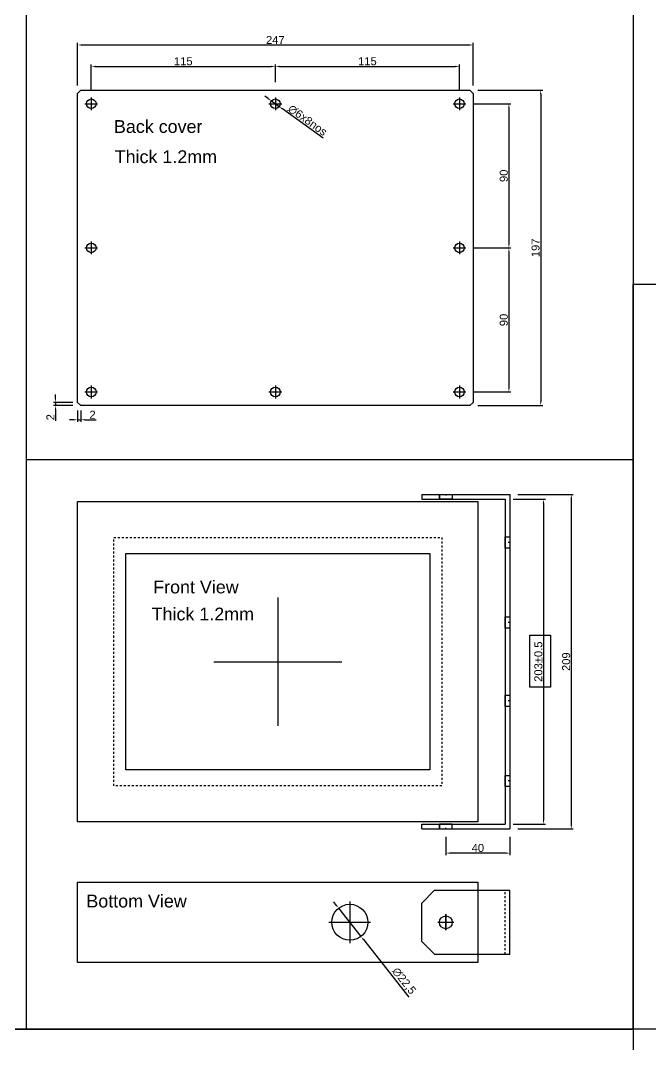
# Model space of a CAD drawing. Header units: millimetres. Extents: x -1052 to 3351, y 0 to 2015.
# Drawn here: x 2446 to 2840, y 615 to 1254 of the extents above; entities that cross this region are included whole.
import ezdxf

# ---------------------------------------------------------------- set-up
doc = ezdxf.new("R2010")
doc.units = ezdxf.units.MM
doc.linetypes.add('JIS_02_1.2', pattern=[2.5, 1.25, -1.25])
for name, color, linetype in [('DESCCHILD', 20, 'Continuous'), ('Layer 1', 7, 'Continuous'), ('Layer1-1', 2, 'JIS_02_1.2')]:
    doc.layers.add(name, color=color, linetype=linetype)
doc.layers.add('Layer1', color=50, linetype='Continuous', lineweight=25)
doc.styles.get("Standard").update_dxf_attribs({"font": 'arial.ttf'})
doc.dimstyles.new('ISO-25', dxfattribs={"dimtxt": 5, "dimasz": 2.5, "dimexe": 1.25, "dimexo": 5, "dimtad": 1, "dimtxsty": 'Standard', "dimcen": 2.5, "dimclrd": 5, "dimclre": 5, "dimclrt": 2, "dimadec": 0, "dimazin": 0, "dimtfac": 1, "dimtmove": 0, "dimatfit": 3, "dimfxl": 1, "dimlwe": -1, "dimarcsym": 0})

# ---------------------------------------------------------------- blocks, each defined once
blk = doc.blocks.new('*D120')
at = {"layer": 'Defpoints', "color": 0}
for p in [(2729.19, 1238.8), (2482.19, 1208.57), (2729.19, 1208.57)]:
    blk.add_point(p, dxfattribs=at)
at = {"layer": 'Layer1', "color": 5, "linetype": 'Continuous'}
for p, q in [((2482.19, 1213.57), (2482.19, 1240.05)), ((2729.19, 1213.57), (2729.19, 1240.05))]:
    blk.add_line(p, q, dxfattribs=at)
at = {"layer": 'Layer1', "color": 5, "linetype": 'Continuous', "lineweight": -2}
blk.add_line((2484.69, 1238.8), (2726.69, 1238.8), dxfattribs=at)
at = {"layer": 'Layer1', "color": 5}
for points in [[(2484.69, 1239.22), (2484.69, 1238.38), (2482.19, 1238.8)], [(2726.69, 1238.38), (2726.69, 1239.22), (2729.19, 1238.8)]]:
    blk.add_solid(points, dxfattribs=at)
at = {"layer": 'Layer1', "color": 2, "insert": (2605.69, 1241.93), "char_height": 5, "attachment_point": 5}
blk.add_mtext('247', dxfattribs=at)
blk = doc.blocks.new('*D122')
at = {"layer": 'Defpoints', "color": 0}
for p in [(2605.69, 1225.42), (2605.69, 1210.57), (2490.69, 1206.07)]:
    blk.add_point(p, dxfattribs=at)
at = {"layer": 'Layer1', "color": 5, "linetype": 'Continuous'}
for p, q in [((2490.69, 1211.07), (2490.69, 1226.67)), ((2605.69, 1215.57), (2605.69, 1226.67))]:
    blk.add_line(p, q, dxfattribs=at)
at = {"layer": 'Layer1', "color": 5, "linetype": 'Continuous', "lineweight": -2}
blk.add_line((2493.19, 1225.42), (2603.19, 1225.42), dxfattribs=at)
at = {"layer": 'Layer1', "color": 5}
for points in [[(2493.19, 1225.84), (2493.19, 1225.01), (2490.69, 1225.42)], [(2603.19, 1225.01), (2603.19, 1225.84), (2605.69, 1225.42)]]:
    blk.add_solid(points, dxfattribs=at)
at = {"layer": 'Layer1', "color": 2, "insert": (2548.19, 1228.6), "char_height": 5, "attachment_point": 5}
blk.add_mtext('115', dxfattribs=at)
blk = doc.blocks.new('*D123')
at = {"layer": 'Defpoints', "color": 0}
for p in [(2720.69, 1225.42), (2605.69, 1210.57), (2720.69, 1206.07)]:
    blk.add_point(p, dxfattribs=at)
at = {"layer": 'Layer1', "color": 5, "linetype": 'Continuous'}
for p, q in [((2605.69, 1215.57), (2605.69, 1226.67)), ((2720.69, 1211.07), (2720.69, 1226.67))]:
    blk.add_line(p, q, dxfattribs=at)
at = {"layer": 'Layer1', "color": 5, "linetype": 'Continuous', "lineweight": -2}
blk.add_line((2608.19, 1225.42), (2718.19, 1225.42), dxfattribs=at)
at = {"layer": 'Layer1', "color": 5}
for points in [[(2608.19, 1225.84), (2608.19, 1225.01), (2605.69, 1225.42)], [(2718.19, 1225.01), (2718.19, 1225.84), (2720.69, 1225.42)]]:
    blk.add_solid(points, dxfattribs=at)
at = {"layer": 'Layer1', "color": 2, "insert": (2663.19, 1228.6), "char_height": 5, "attachment_point": 5}
blk.add_mtext('115', dxfattribs=at)
blk = doc.blocks.new('*D124')
at = {"layer": 'Defpoints', "color": 0}
for p in [(2724.69, 1202.07), (2724.69, 1112.07), (2751.58, 1112.07)]:
    blk.add_point(p, dxfattribs=at)
at = {"layer": 'Layer1', "color": 5, "linetype": 'Continuous'}
for p, q in [((2729.69, 1202.07), (2752.83, 1202.07)), ((2729.69, 1112.07), (2752.83, 1112.07))]:
    blk.add_line(p, q, dxfattribs=at)
at = {"layer": 'Layer1', "color": 5, "linetype": 'Continuous', "lineweight": -2}
blk.add_line((2751.58, 1199.57), (2751.58, 1114.57), dxfattribs=at)
at = {"layer": 'Layer1', "color": 5}
for points in [[(2752, 1199.57), (2751.16, 1199.57), (2751.58, 1202.07)], [(2751.16, 1114.57), (2752, 1114.57), (2751.58, 1112.07)]]:
    blk.add_solid(points, dxfattribs=at)
at = {"layer": 'Layer1', "color": 2, "insert": (2748.4, 1157.07), "char_height": 5, "attachment_point": 5, "rotation": 90}
blk.add_mtext('90', dxfattribs=at)
blk = doc.blocks.new('*D125')
at = {"layer": 'Defpoints', "color": 0}
for p in [(2724.69, 1112.07), (2724.69, 1022.07), (2751.58, 1022.07)]:
    blk.add_point(p, dxfattribs=at)
at = {"layer": 'Layer1', "color": 5, "linetype": 'Continuous'}
for p, q in [((2729.69, 1112.07), (2752.83, 1112.07)), ((2729.69, 1022.07), (2752.83, 1022.07))]:
    blk.add_line(p, q, dxfattribs=at)
at = {"layer": 'Layer1', "color": 5, "linetype": 'Continuous', "lineweight": -2}
blk.add_line((2751.58, 1109.57), (2751.58, 1024.57), dxfattribs=at)
at = {"layer": 'Layer1', "color": 5}
for points in [[(2752, 1109.57), (2751.16, 1109.57), (2751.58, 1112.07)], [(2751.16, 1024.57), (2752, 1024.57), (2751.58, 1022.07)]]:
    blk.add_solid(points, dxfattribs=at)
at = {"layer": 'Layer1', "color": 2, "insert": (2748.4, 1067.07), "char_height": 5, "attachment_point": 5, "rotation": 90}
blk.add_mtext('90', dxfattribs=at)
blk = doc.blocks.new('*D126')
at = {"layer": 'Defpoints', "color": 0}
for p in [(2727.19, 1210.57), (2727.19, 1013.57), (2771.45, 1013.57)]:
    blk.add_point(p, dxfattribs=at)
at = {"layer": 'Layer1', "color": 5, "linetype": 'Continuous'}
for p, q in [((2732.19, 1210.57), (2772.7, 1210.57)), ((2732.19, 1013.57), (2772.7, 1013.57))]:
    blk.add_line(p, q, dxfattribs=at)
at = {"layer": 'Layer1', "color": 5, "linetype": 'Continuous', "lineweight": -2}
blk.add_line((2771.45, 1208.07), (2771.45, 1016.07), dxfattribs=at)
at = {"layer": 'Layer1', "color": 5}
for points in [[(2771.87, 1208.07), (2771.03, 1208.07), (2771.45, 1210.57)], [(2771.03, 1016.07), (2771.87, 1016.07), (2771.45, 1013.57)]]:
    blk.add_solid(points, dxfattribs=at)
at = {"layer": 'Layer1', "color": 2, "insert": (2768.27, 1112.07), "char_height": 5, "attachment_point": 5, "rotation": 90}
blk.add_mtext('197', dxfattribs=at)
blk = doc.blocks.new('*D127')
at = {"layer": 'Defpoints', "color": 0}
for p in [(2468.34, 1013.57), (2484.19, 1015.57), (2484.19, 1013.57)]:
    blk.add_point(p, dxfattribs=at)
at = {"layer": 'Layer1', "color": 5, "linetype": 'Continuous', "lineweight": -2}
for p, q in [((2468.34, 1018.07), (2468.34, 1020.57)), ((2468.34, 1015.57), (2468.34, 1013.57)), ((2468.34, 1011.07), (2468.34, 1004.01))]:
    blk.add_line(p, q, dxfattribs=at)
at = {"layer": 'Layer1', "color": 5, "linetype": 'Continuous'}
for p, q in [((2479.19, 1015.57), (2467.09, 1015.57)), ((2479.19, 1013.57), (2467.09, 1013.57))]:
    blk.add_line(p, q, dxfattribs=at)
at = {"layer": 'Layer1', "color": 5}
for points in [[(2467.92, 1018.07), (2468.75, 1018.07), (2468.34, 1015.57)], [(2468.75, 1011.07), (2467.92, 1011.07), (2468.34, 1013.57)]]:
    blk.add_solid(points, dxfattribs=at)
at = {"layer": 'Layer1', "color": 2, "insert": (2465.2, 1006.29), "char_height": 5, "attachment_point": 5, "rotation": 90}
blk.add_mtext('2', dxfattribs=at)
blk = doc.blocks.new('*D128')
at = {"layer": 'Defpoints', "color": 0}
for p in [(2482.19, 1015.57), (2484.19, 1015.57), (2484.19, 1004.72)]:
    blk.add_point(p, dxfattribs=at)
at = {"layer": 'Layer1', "color": 5, "linetype": 'Continuous'}
for p, q in [((2482.19, 1010.57), (2482.19, 1003.47)), ((2484.19, 1010.57), (2484.19, 1003.47))]:
    blk.add_line(p, q, dxfattribs=at)
at = {"layer": 'Layer1', "color": 5, "linetype": 'Continuous', "lineweight": -2}
for p, q in [((2479.69, 1004.72), (2477.19, 1004.72)), ((2482.19, 1004.72), (2484.19, 1004.72)), ((2486.69, 1004.72), (2493.76, 1004.72))]:
    blk.add_line(p, q, dxfattribs=at)
at = {"layer": 'Layer1', "color": 5}
for points in [[(2479.69, 1004.3), (2479.69, 1005.13), (2482.19, 1004.72)], [(2486.69, 1005.13), (2486.69, 1004.3), (2484.19, 1004.72)]]:
    blk.add_solid(points, dxfattribs=at)
at = {"layer": 'Layer1', "color": 2, "insert": (2491.48, 1007.85), "char_height": 5, "attachment_point": 5}
blk.add_mtext('2', dxfattribs=at)
blk = doc.blocks.new('*D153')
at = {"layer": 'Defpoints', "color": 0}
for p in [(2603.26, 1203.82), (2608.13, 1200.32)]:
    blk.add_point(p, dxfattribs=at)
at = {"layer": 'Layer1-1', "color": 5, "linetype": 'Continuous', "lineweight": -2}
for p, q in [((2601.23, 1205.28), (2599.2, 1206.74)), ((2603.26, 1203.82), (2608.13, 1200.32)), ((2635.47, 1180.69), (2610.16, 1198.86))]:
    blk.add_line(p, q, dxfattribs=at)
at = {"layer": 'Layer1-1', "color": 5}
for points in [[(2600.98, 1204.94), (2601.47, 1205.62), (2603.26, 1203.82)], [(2610.41, 1199.2), (2609.92, 1198.52), (2608.13, 1200.32)]]:
    blk.add_solid(points, dxfattribs=at)
at = {"layer": 'Layer1-1', "color": 2, "insert": (2625.77, 1191.74), "char_height": 5, "attachment_point": 5, "rotation": 324.31671}
blk.add_mtext('∅6x8nos', dxfattribs=at)
blk = doc.blocks.new('*D528')
at = {"layer": 'Defpoints', "color": 0}
for p in [(2712.19, 749.13), (2752.19, 749.13), (2712.19, 734.07)]:
    blk.add_point(p, dxfattribs=at)
at = {"layer": 'Layer 1', "color": 5, "linetype": 'Continuous'}
for p, q in [((2712.19, 744.13), (2712.19, 732.82)), ((2752.19, 744.13), (2752.19, 732.82))]:
    blk.add_line(p, q, dxfattribs=at)
at = {"layer": 'Layer 1', "color": 5, "linetype": 'Continuous', "lineweight": -2}
blk.add_line((2749.69, 734.07), (2714.69, 734.07), dxfattribs=at)
at = {"layer": 'Layer 1', "color": 5}
for points in [[(2714.69, 734.48), (2714.69, 733.65), (2712.19, 734.07)], [(2749.69, 733.65), (2749.69, 734.48), (2752.19, 734.07)]]:
    blk.add_solid(points, dxfattribs=at)
at = {"layer": 'Layer 1', "color": 2, "insert": (2732.19, 737.24), "char_height": 5, "attachment_point": 5}
blk.add_mtext('40', dxfattribs=at)
blk = doc.blocks.new('*D536')
at = {"layer": 'Defpoints', "color": 0}
for p in [(2752.19, 958.13), (2752.19, 749.13), (2790.55, 749.13)]:
    blk.add_point(p, dxfattribs=at)
at = {"layer": 'Layer 1', "color": 5, "linetype": 'Continuous'}
for p, q in [((2757.19, 958.13), (2791.8, 958.13)), ((2757.19, 749.13), (2791.8, 749.13))]:
    blk.add_line(p, q, dxfattribs=at)
at = {"layer": 'Layer 1', "color": 5, "linetype": 'Continuous', "lineweight": -2}
blk.add_line((2790.55, 955.63), (2790.55, 751.63), dxfattribs=at)
at = {"layer": 'Layer 1', "color": 5}
for points in [[(2790.97, 955.63), (2790.14, 955.63), (2790.55, 958.13)], [(2790.14, 751.63), (2790.97, 751.63), (2790.55, 749.13)]]:
    blk.add_solid(points, dxfattribs=at)
at = {"layer": 'Layer 1', "color": 2, "insert": (2787.37, 853.63), "char_height": 5, "attachment_point": 5, "rotation": 90}
blk.add_mtext('209', dxfattribs=at)
blk = doc.blocks.new('*D537')
at = {"layer": 'Defpoints', "color": 0}
for p in [(2749.19, 955.13), (2749.19, 752.13), (2773.19, 752.13)]:
    blk.add_point(p, dxfattribs=at)
at = {"layer": 'Layer 1', "color": 5, "linetype": 'Continuous'}
for p, q in [((2754.19, 955.13), (2774.44, 955.13)), ((2754.19, 752.13), (2774.44, 752.13))]:
    blk.add_line(p, q, dxfattribs=at)
at = {"layer": 'Layer 1', "color": 5, "linetype": 'Continuous', "lineweight": -2}
blk.add_line((2773.19, 952.63), (2773.19, 754.63), dxfattribs=at)
at = {"layer": 'Layer 1', "color": 5}
for points in [[(2773.61, 952.63), (2772.77, 952.63), (2773.19, 955.13)], [(2772.77, 754.63), (2773.61, 754.63), (2773.19, 752.13)]]:
    blk.add_solid(points, dxfattribs=at)
at = {"layer": 'Layer 1', "color": 2, "insert": (2770.01, 853.63), "char_height": 5, "attachment_point": 5, "rotation": 90}
blk.add_mtext('203%%P0.5', dxfattribs=at)
blk = doc.blocks.new('*D771')
at = {"layer": 'Defpoints', "color": 0}
for p in [(2645.23, 699.68), (2659.16, 682.01)]:
    blk.add_point(p, dxfattribs=at)
at = {"layer": 'Layer1', "color": 5, "linetype": 'Continuous', "lineweight": -2}
for p, q in [((2643.69, 701.65), (2642.14, 703.61)), ((2645.23, 699.68), (2659.16, 682.01)), ((2660.7, 680.04), (2689.07, 644.03))]:
    blk.add_line(p, q, dxfattribs=at)
at = {"layer": 'Layer1', "color": 5}
for points in [[(2643.36, 701.39), (2644.01, 701.91), (2645.23, 699.68)], [(2661.03, 680.3), (2660.37, 679.79), (2659.16, 682.01)]]:
    blk.add_solid(points, dxfattribs=at)
at = {"layer": 'Layer1', "color": 2, "insert": (2685.89, 654.07), "char_height": 5, "attachment_point": 5, "rotation": 308.2235}
blk.add_mtext('∅22,5', dxfattribs=at)

msp = doc.modelspace()

# ---------------------------------------------------------------- linework, layer by layer
for p, q in [((2697.1948, 958.1255), (2752.1948, 958.1255)), ((2697.1948, 958.1255), (2697.1948, 955.1255)), ((2697.1948, 955.1255), (2749.1948, 955.1255)), ((2708.1948, 958.1255), (2708.1948, 955.1255)), ((2712.1948, 958.1255), (2712.1948, 957.3755)), ((2716.1948, 958.1255), (2716.1948, 955.1255)), ((2749.1948, 955.1255), (2749.1948, 752.1255)), ((2752.1948, 958.1255), (2752.1948, 749.1255)), ((2697.1948, 752.1255), (2749.1948, 752.1255)), ((2697.1948, 749.1255), (2697.1948, 752.1255)), ((2697.1948, 749.1255), (2752.1948, 749.1255)), ((2708.1948, 749.1255), (2708.1948, 752.1255)), ((2712.1948, 749.1255), (2712.1948, 749.8755)), ((2716.1948, 749.1255), (2716.1948, 752.1255)), ((2697.1948, 702.8468), (2705.1948, 710.8468)), ((2705.1948, 710.8468), (2752.1948, 710.8468)), ((2752.1948, 670.8468), (2752.1948, 710.8468)), ((2652.1948, 703.8468), (2652.1948, 677.8468)), ((2697.1948, 678.8468), (2697.1948, 702.8468)), ((2639.1948, 690.8468), (2665.1948, 690.8468)), ((2707.1948, 690.8468), (2717.1948, 690.8468)), ((2707.1948, 690.8468), (2717.1948, 690.8468)), ((2712.1948, 685.8468), (2712.1948, 695.8468)), ((2712.1948, 695.8468), (2712.1948, 685.8468)), ((2705.1948, 670.8468), (2697.1948, 678.8468)), ((2705.1948, 670.8468), (2752.1948, 670.8468))]:
    msp.add_line(p, q)
msp.add_circle((2712.1948, 690.8468), 4)
msp.add_circle((2712.1948, 690.8468), 4)
at = {"layer": 'DESCCHILD'}
for p, q in [((2450.2528, 624.074), (2450.2528, 1335.7297)), ((2450.2528, 979.9018), (2829.1701, 979.9018))]:
    msp.add_line(p, q, dxfattribs=at)
for points in [[(2050.9139, 1409.6038), (2829.1701, 1409.6038), (2829.1701, 624.074), (2050.9139, 624.074)], [(2440.042, 624.074), (2829.1701, 624.074), (2829.1701, 0.0395), (2440.042, 0.0395)]]:
    msp.add_lwpolyline(points, close=True, dxfattribs=at)
at = {"layer": 'Layer 1'}
msp.add_lwpolyline([(2764.6391, 870.1976), (2777.5864, 870.1976), (2777.5864, 837.7751), (2764.6391, 837.7751)], close=True, dxfattribs=at)
msp.add_circle((2652.1948, 690.8468), 11.25, dxfattribs=at)
at = {"layer": 'Layer1'}
for p, q in [((2484.1948, 1210.5712), (2482.1948, 1208.5712)), ((2484.1948, 1210.5712), (2727.1948, 1210.5712)), ((2727.1948, 1210.5712), (2729.1948, 1208.5712)), ((2482.1948, 1015.5712), (2482.1948, 1208.5712)), ((2490.6948, 1206.0712), (2490.6948, 1198.0712)), ((2605.6948, 1206.0712), (2605.6948, 1198.0712)), ((2720.6948, 1206.0712), (2720.6948, 1198.0712)), ((2729.1948, 1208.5712), (2729.1948, 1015.5712)), ((2486.6948, 1202.0712), (2494.6948, 1202.0712)), ((2601.6948, 1202.0712), (2609.6948, 1202.0712)), ((2716.6948, 1202.0712), (2724.6948, 1202.0712)), ((2490.6948, 1116.0712), (2490.6948, 1108.0712)), ((2720.6948, 1116.0712), (2720.6948, 1108.0712)), ((2486.6948, 1112.0712), (2494.6948, 1112.0712)), ((2716.6948, 1112.0712), (2724.6948, 1112.0712)), ((2490.6948, 1026.0712), (2490.6948, 1018.0712)), ((2605.6948, 1026.0712), (2605.6948, 1018.0712)), ((2720.6948, 1026.0712), (2720.6948, 1018.0712)), ((2486.6948, 1022.0712), (2494.6948, 1022.0712)), ((2601.6948, 1022.0712), (2609.6948, 1022.0712)), ((2716.6948, 1022.0712), (2724.6948, 1022.0712)), ((2482.1948, 1015.5712), (2484.1948, 1013.5712)), ((2727.1948, 1013.5712), (2484.1948, 1013.5712)), ((2729.1948, 1015.5712), (2727.1948, 1013.5712)), ((2482.1948, 953.6255), (2732.1948, 953.6255)), ((2482.1948, 753.6255), (2482.1948, 953.6255)), ((2732.1948, 953.6255), (2732.1948, 753.6255)), ((2752.1948, 928.1255), (2751.1948, 928.1255)), ((2512.1948, 921.1255), (2702.1948, 921.1255)), ((2512.1948, 786.1255), (2512.1948, 921.1255)), ((2702.1948, 921.1255), (2702.1948, 786.1255)), ((2607.1948, 893.6255), (2607.1948, 813.6255)), ((2752.1948, 878.1255), (2751.1948, 878.1255)), ((2567.1948, 853.6255), (2647.1948, 853.6255)), ((2752.1948, 829.1255), (2751.1948, 829.1255)), ((2702.1948, 786.1255), (2512.1948, 786.1255)), ((2752.1948, 779.1255), (2751.1948, 779.1255)), ((2732.1948, 753.6255), (2482.1948, 753.6255)), ((2482.1948, 715.8468), (2732.1948, 715.8468)), ((2482.1948, 665.8468), (2482.1948, 715.8468)), ((2732.1948, 715.8468), (2732.1948, 665.8468)), ((2732.1948, 665.8468), (2482.1948, 665.8468))]:
    msp.add_line(p, q, dxfattribs=at)
for points in [[(2829.1701, 1089.3092), (3090.3138, 1089.3092), (3090.3138, 624.074), (2829.1701, 624.074)], [(2708.1948, 958.1255), (2716.1948, 958.1255), (2716.1948, 955.1255), (2708.1948, 955.1255)], [(2749.1948, 931.6255), (2752.1948, 931.6255), (2752.1948, 924.6255), (2749.1948, 924.6255)], [(2749.1948, 881.6255), (2752.1948, 881.6255), (2752.1948, 874.6255), (2749.1948, 874.6255)], [(2749.1948, 832.6255), (2752.1948, 832.6255), (2752.1948, 825.6255), (2749.1948, 825.6255)], [(2749.1948, 782.6255), (2752.1948, 782.6255), (2752.1948, 775.6255), (2749.1948, 775.6255)], [(2708.1948, 749.1255), (2716.1948, 749.1255), (2716.1948, 752.1255), (2708.1948, 752.1255)]]:
    msp.add_lwpolyline(points, close=True, dxfattribs=at)
for centre in [(2490.6948, 1202.0712), (2605.6948, 1202.0712), (2720.6948, 1202.0712), (2490.6948, 1112.0712), (2720.6948, 1112.0712), (2490.6948, 1022.0712), (2605.6948, 1022.0712), (2720.6948, 1022.0712)]:
    msp.add_circle(centre, 3, dxfattribs=at)
at = {"layer": 'Layer1-1'}
for p, q in [((2504.6948, 931.1255), (2709.6948, 931.1255)), ((2504.6948, 776.1255), (2504.6948, 931.1255)), ((2709.6948, 931.1255), (2709.6948, 776.1255)), ((2709.6948, 776.1255), (2504.6948, 776.1255)), ((2749.1948, 670.8468), (2749.1948, 710.8468))]:
    msp.add_line(p, q, dxfattribs=at)

# ---------------------------------------------------------------- texts
at = {"layer": 'Layer1', "char_height": 8, "width": 111.494233, "attachment_point": 1}
for s, insert in [('Back cover', (2504.8815, 1191.8735)), ('Thick 1.2mm', (2505.3414, 1173.0152)), ('Front View', (2529.3795, 904.2927)), ('Thick 1.2mm', (2528.4136, 887.3803)), ('Bottom View', (2487.6349, 708.1253))]:
    msp.add_mtext(s, dxfattribs=dict(at, insert=insert))

# ---------------------------------------------------------------- dimensions: what is measured, and where the dimension line sits
at = {"layer": 'Layer 1'}
dim = msp.add_linear_dim(base=(2773.1887, 752.1255), p1=(2749.1948, 955.1255), p2=(2749.1948, 752.1255), angle=90, text='<>%%P0.5', dimstyle='ISO-25', override={"dimtxsty": 'Standard'}, dxfattribs=at)
dim.commit()
dim.dimension.update_dxf_attribs({"geometry": '*D537', "text_midpoint": (2773.1887, 853.6255), "dimtype": 160})
dim = msp.add_linear_dim(base=(2790.5522, 749.1255), p1=(2752.1948, 958.1255), p2=(2752.1948, 749.1255), angle=90, dimstyle='ISO-25', dxfattribs=at)
dim.commit()
dim.dimension.update_dxf_attribs({"geometry": '*D536', "text_midpoint": (2787.3743, 853.6255)})
dim = msp.add_linear_dim(base=(2712.1948, 734.0669), p1=(2752.1948, 749.1255), p2=(2712.1948, 749.1255), dimstyle='ISO-25', dxfattribs=at)
dim.commit()
dim.dimension.update_dxf_attribs({"geometry": '*D528', "text_midpoint": (2732.1948, 737.2448)})
at = {"layer": 'Layer1'}
for base, p1, p2, picture, middle in [((2729.1948, 1238.7986), (2482.1948, 1208.5712), (2729.1948, 1208.5712), '*D120', (2605.6948, 1241.9338)), ((2605.6948, 1225.4223), (2490.6948, 1206.0712), (2605.6948, 1210.5712), '*D122', (2548.1948, 1228.6002)), ((2720.6948, 1225.4223), (2605.6948, 1210.5712), (2720.6948, 1206.0712), '*D123', (2663.1948, 1228.6002)), ((2484.1948, 1004.7175), (2482.1948, 1015.5712), (2484.1948, 1015.5712), '*D128', (2491.4756, 1007.8528))]:
    dim = msp.add_linear_dim(base=base, p1=p1, p2=p2, dimstyle='ISO-25', dxfattribs=at)
    dim.commit()
    dim.dimension.update_dxf_attribs({"geometry": picture, "text_midpoint": middle})
for base, p1, p2, picture, middle in [((2771.4505, 1013.5712), (2727.1948, 1210.5712), (2727.1948, 1013.5712), '*D126', (2768.2726, 1112.0712)), ((2751.5809, 1112.0712), (2724.6948, 1202.0712), (2724.6948, 1112.0712), '*D124', (2748.403, 1157.0712)), ((2751.5809, 1022.0712), (2724.6948, 1112.0712), (2724.6948, 1022.0712), '*D125', (2748.403, 1067.0712)), ((2468.3355, 1013.5712), (2484.1948, 1015.5712), (2484.1948, 1013.5712), '*D127', (2465.2002, 1006.2903))]:
    dim = msp.add_linear_dim(base=base, p1=p1, p2=p2, angle=90, dimstyle='ISO-25', dxfattribs=at)
    dim.commit()
    dim.dimension.update_dxf_attribs({"geometry": picture, "text_midpoint": middle})
dim = msp.add_diameter_dim_2p(p1=(2645.234, 699.6849), p2=(2659.1555, 682.0088), dimstyle='ISO-25', dxfattribs=at)
dim.commit()
dim.dimension.update_dxf_attribs({"geometry": '*D771', "text_midpoint": (2682.9695, 651.7722), "dimtype": 163})
at = {"layer": 'Layer1-1'}
dim = msp.add_diameter_dim_2p(p1=(2603.258, 1203.8211), p2=(2608.1315, 1200.3213), text='<>x8nos', dimstyle='ISO-25', override={"dimtxsty": 'Standard'}, dxfattribs=at)
dim.commit()
dim.dimension.update_dxf_attribs({"geometry": '*D153', "text_midpoint": (2625.7654, 1191.7424)})

doc.saveas('drawing.dxf')
